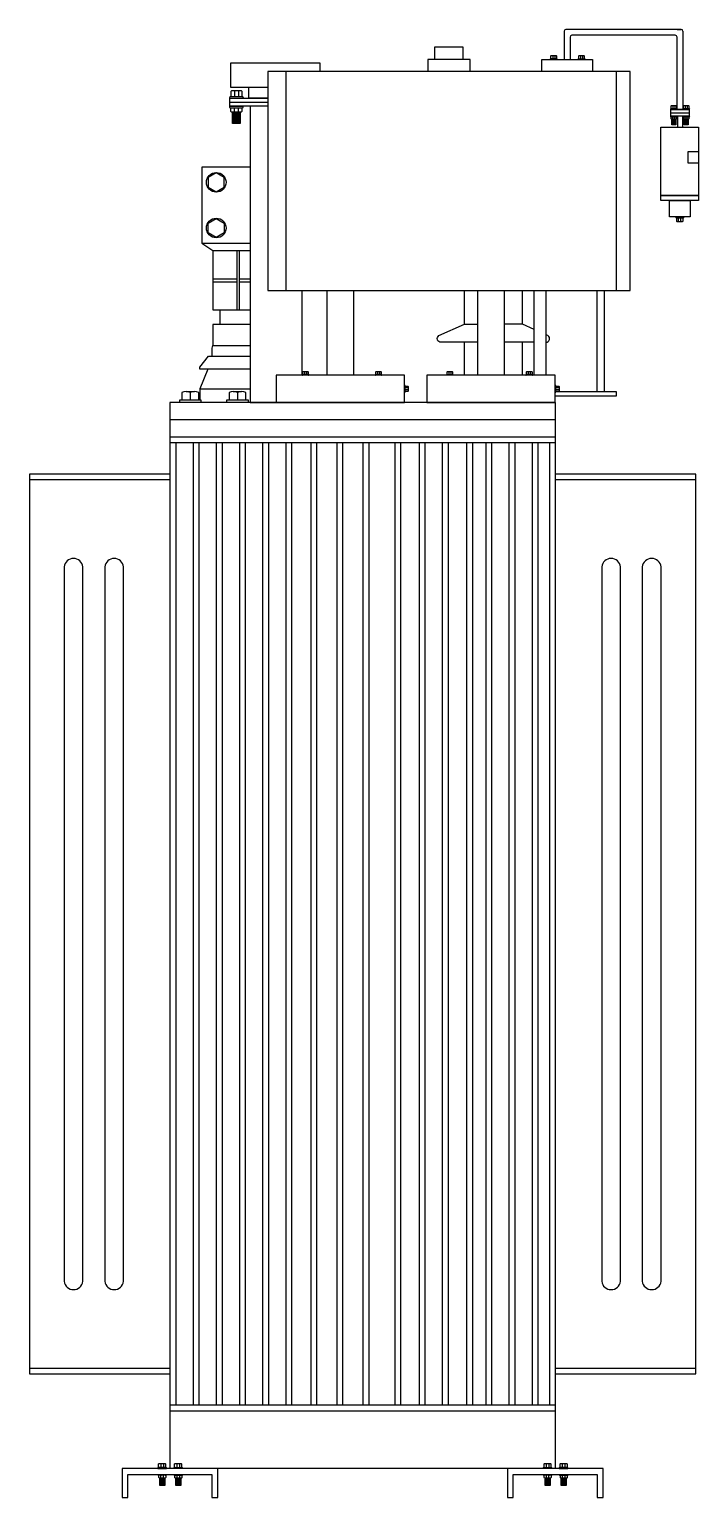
# Model space of a CAD drawing. Header units: millimetres. Extents: x 20927 to 53748, y 38421 to 54891.
# Drawn here: x 25862 to 27017, y 44420 to 46952 of the extents above; entities that cross this region are included whole.
import ezdxf

# ---------------------------------------------------------------- set-up
doc = ezdxf.new("R2010")
doc.units = ezdxf.units.MM
doc.linetypes.add('DASHEDX2', pattern=[1.5, 1, -0.5])
doc.layers.add('Btrans.', color=2, linetype='Continuous')
doc.layers.add('HIGHT', color=8, linetype='Continuous')

# ---------------------------------------------------------------- blocks, each defined once
blk = doc.blocks.new('A$C6F5A6055-flat-8')
at = {"layer": 'HIGHT'}
for p, q in [((201.8, 331.4), (3.1, 331.4)), ((194.8, 331.4), (201.8, 331.4)), ((0, 328.3), (0, 279.9)), ((10.1, 318.1), (10.1, 279.9)), ((191.7, 321.3), (13.3, 321.3)), ((194.8, 193.4), (194.8, 318.1)), ((204.9, 328.3), (204.9, 193.4)), ((183.8, 187.4), (215.9, 187.4)), ((183.9, 194.5), (194.4, 194.5)), ((194.4, 193.4), (183.9, 193.4)), ((183.9, 181.5), (194.4, 181.5)), ((194.4, 180.3), (183.9, 180.3)), ((184, 180.3), (193.9, 180.3)), ((194.4, 194.5), (184.4, 194.5)), ((184.5, 199.4), (185.1, 200)), ((184.5, 195.1), (184.5, 199.4)), ((185.1, 194.5), (184.5, 195.1)), ((184.5, 179.7), (185.1, 180.3)), ((184.5, 177.2), (184.5, 179.7)), ((185.1, 200), (187.4, 200)), ((185.1, 194.5), (193.2, 194.5)), ((193.2, 180.3), (185.1, 180.3)), ((186.2, 193.4), (192.1, 193.4)), ((192.1, 181.5), (186.2, 181.5)), ((186.8, 200), (187.4, 199.4)), ((187.4, 195.1), (186.8, 194.5)), ((187.4, 179.7), (186.8, 180.3)), ((187.4, 200), (190.9, 200)), ((188, 200), (187.4, 199.4)), ((187.4, 199.4), (187.4, 195.1)), ((187.4, 195.1), (188, 194.5)), ((187.4, 179.7), (188, 180.3)), ((187.4, 177.2), (187.4, 179.7)), ((190.3, 200), (190.9, 199.4)), ((190.9, 195.1), (190.3, 194.5)), ((190.9, 179.7), (190.3, 180.3)), ((190.9, 200), (193.2, 200)), ((191.5, 200), (190.9, 199.4)), ((190.9, 199.4), (190.9, 195.1)), ((190.9, 195.1), (191.5, 194.5)), ((190.9, 179.7), (191.5, 180.3)), ((190.9, 177.2), (190.9, 179.7)), ((193.2, 200), (193.8, 199.4)), ((193.8, 195.1), (193.2, 194.5)), ((193.2, 180.3), (193.8, 179.7)), ((193.8, 199.4), (193.8, 195.1)), ((193.8, 179.7), (193.8, 177.2)), ((204.9, 193.4), (194.8, 193.4)), ((195.3, 181.5), (195.3, 162.6)), ((204.4, 181.5), (204.4, 162.6)), ((205.4, 194.5), (215.9, 194.5)), ((215.9, 193.4), (205.4, 193.4)), ((205.4, 181.5), (215.9, 181.5)), ((215.9, 180.3), (205.4, 180.3)), ((205.5, 180.3), (215.4, 180.3)), ((215.9, 194.5), (205.9, 194.5)), ((206, 199.4), (206.6, 200)), ((206, 195.1), (206, 199.4)), ((206.6, 194.5), (206, 195.1)), ((206, 179.7), (206.6, 180.3)), ((206, 177.2), (206, 179.7)), ((206.6, 200), (208.9, 200)), ((206.6, 194.5), (214.7, 194.5)), ((214.7, 180.3), (206.6, 180.3)), ((207.7, 193.4), (213.6, 193.4)), ((213.6, 181.5), (207.7, 181.5)), ((208.3, 200), (208.9, 199.4)), ((208.9, 195.1), (208.3, 194.5)), ((208.9, 179.7), (208.3, 180.3)), ((209.5, 200), (208.9, 199.4)), ((208.9, 200), (212.4, 200)), ((208.9, 199.4), (208.9, 195.1)), ((208.9, 195.1), (209.5, 194.5)), ((208.9, 179.7), (209.5, 180.3)), ((208.9, 177.2), (208.9, 179.7)), ((211.8, 200), (212.4, 199.4)), ((212.4, 195.1), (211.8, 194.5)), ((212.4, 179.7), (211.8, 180.3)), ((213, 200), (212.4, 199.4)), ((212.4, 200), (214.7, 200)), ((212.4, 199.4), (212.4, 195.1)), ((212.4, 195.1), (213, 194.5)), ((212.4, 179.7), (213, 180.3)), ((212.4, 177.2), (212.4, 179.7)), ((214.7, 200), (215.3, 199.4)), ((215.3, 195.1), (214.7, 194.5)), ((214.7, 180.3), (215.3, 179.7)), ((215.3, 199.4), (215.3, 195.1)), ((215.3, 179.7), (215.3, 177.2)), ((185.1, 176.6), (184.5, 177.2)), ((187.4, 176.6), (185.1, 176.6)), ((185.8, 166.7), (185.8, 176.6)), ((192.5, 176.1), (185.8, 176.1)), ((192.5, 175.1), (185.8, 175.1)), ((192.5, 175.1), (185.8, 175.1)), ((192.5, 174.1), (185.8, 174.1)), ((192.5, 174.1), (185.8, 174.1)), ((192.5, 173), (185.8, 173)), ((192.5, 173), (185.8, 173)), ((192.5, 172), (185.8, 172)), ((192.5, 172), (185.8, 172)), ((192.5, 170.9), (185.8, 170.9)), ((192.5, 170.9), (185.8, 170.9)), ((192.5, 169.9), (185.8, 169.9)), ((192.5, 169.9), (185.8, 169.9)), ((192.5, 168.8), (185.8, 168.8)), ((192.5, 168.8), (185.8, 168.8)), ((192.5, 167.8), (185.8, 167.8)), ((192.5, 167.8), (185.8, 167.8)), ((192.5, 166.7), (185.8, 166.7)), ((186.8, 176.6), (187.4, 177.2)), ((188, 176.6), (187.4, 177.2)), ((190.9, 176.6), (187.4, 176.6)), ((190.3, 176.6), (190.9, 177.2)), ((191.5, 176.6), (190.9, 177.2)), ((193.2, 176.6), (190.9, 176.6)), ((192.5, 176.6), (192.5, 166.7)), ((193.8, 177.2), (193.2, 176.6)), ((206.6, 176.6), (206, 177.2)), ((208.9, 176.6), (206.6, 176.6)), ((207.3, 166.7), (207.3, 176.6)), ((214, 176.1), (207.3, 176.1)), ((214, 175.1), (207.3, 175.1)), ((214, 175.1), (207.3, 175.1)), ((214, 174.1), (207.3, 174.1)), ((214, 174.1), (207.3, 174.1)), ((214, 173), (207.3, 173)), ((214, 173), (207.3, 173)), ((214, 172), (207.3, 172)), ((214, 172), (207.3, 172)), ((214, 170.9), (207.3, 170.9)), ((214, 170.9), (207.3, 170.9)), ((214, 169.9), (207.3, 169.9)), ((214, 169.9), (207.3, 169.9)), ((214, 168.8), (207.3, 168.8)), ((214, 168.8), (207.3, 168.8)), ((214, 167.8), (207.3, 167.8)), ((214, 167.8), (207.3, 167.8)), ((214, 166.7), (207.3, 166.7)), ((208.3, 176.6), (208.9, 177.2)), ((209.5, 176.6), (208.9, 177.2)), ((212.4, 176.6), (208.9, 176.6)), ((211.8, 176.6), (212.4, 177.2)), ((213, 176.6), (212.4, 177.2)), ((214.7, 176.6), (212.4, 176.6)), ((214, 176.6), (214, 166.7)), ((215.3, 177.2), (214.7, 176.6)), ((205.8, 8), (193.1, 8)), ((193.1, 6.6), (205.8, 6.6)), ((205.7, 6.6), (193.8, 6.6)), ((194.6, 6.6), (193.9, 5.9)), ((193.9, 5.9), (193.9, 0.7)), ((193.9, 0.7), (194.6, 0)), ((194.6, 6.6), (204.4, 6.6)), ((196, 8), (203, 8)), ((197.4, 5.9), (196.7, 6.6)), ((196.7, 0), (197.4, 0.7)), ((197.4, 5.9), (198.1, 6.6)), ((197.4, 0.7), (197.4, 5.9)), ((198.1, 0), (197.4, 0.7)), ((201.5, 5.9), (200.8, 6.6)), ((200.8, 0), (201.5, 0.7)), ((201.5, 5.9), (202.2, 6.6)), ((201.5, 0.7), (201.5, 5.9)), ((202.2, 0), (201.5, 0.7)), ((205.1, 5.9), (204.4, 6.6)), ((204.4, 0), (205.1, 0.7)), ((205.1, 0.7), (205.1, 5.9)), ((194.6, 0), (197.4, 0)), ((197.4, 0), (201.5, 0)), ((201.5, 0), (204.4, 0))]:
    blk.add_line(p, q, dxfattribs=at)
for points in [[(183.8, 193.4), (215.9, 193.4), (215.9, 181.5), (183.8, 181.5)], [(166.9, 162.6), (232, 162.6), (232, 45), (166.9, 45)], [(166.9, 45), (232, 45), (232, 45), (166.9, 45)], [(166.9, 45), (232, 45), (232, 36), (166.9, 36)], [(181.5, 36), (217.4, 36), (217.4, 8), (181.5, 8)]]:
    blk.add_lwpolyline(points, close=True, dxfattribs=at)
blk.add_lwpolyline([(232, 100.6), (214.1, 100.6), (214.1, 120.8), (232, 120.8)], dxfattribs=at)
for centre, radius, start, end in [((3.1, 328.3), 3.12, 90, 180), ((201.8, 328.3), 3.12, 0, 90), ((13.3, 318.1), 3.12, 90, 180), ((191.7, 318.1), 3.12, 0, 90), ((183.8, 194), 0.591, 82.7348, 277.2652), ((183.8, 180.9), 0.591, 82.7348, 277.2652), ((194.5, 194), 0.591, 262.7348, 97.2652), ((194.5, 180.9), 0.591, 262.7348, 97.2652), ((205.3, 194), 0.591, 82.7348, 277.2652), ((205.3, 180.9), 0.591, 82.7348, 277.2652), ((216, 194), 0.591, 262.7348, 97.2652), ((216, 180.9), 0.591, 262.7348, 97.2652), ((193.1, 7.3), 0.709, 82.7348, 277.2652), ((205.9, 7.3), 0.709, 262.7348, 97.2652)]:
    blk.add_arc(centre, radius, start, end, dxfattribs=at)

msp = doc.modelspace()

# ---------------------------------------------------------------- linework, layer by layer
at = {"layer": 'Btrans.'}
for p, q in [((26104.2, 46308.9), (26104.2, 44469.7)), ((26769.3, 46308.9), (26104.3, 46308.9)), ((26769.2, 46308.9), (26769.2, 44469.7)), ((26769.2, 46278.9), (26104.2, 46278.9)), ((26769.2, 46248.9), (26104.2, 46248.9)), ((26769.2, 46238.9), (26104.2, 46238.9)), ((26104.2, 46175.1), (25861.7, 46175.1)), ((27011.7, 46175.1), (26769.2, 46175.1)), ((25861.7, 44643.2), (26104.2, 44643.2)), ((26769.2, 44643.2), (27011.7, 44643.2)), ((26104.2, 44579.7), (26769.2, 44579.7)), ((26104.2, 44569.7), (26769.2, 44569.7))]:
    msp.add_line(p, q, dxfattribs=at)
for points in [[(26104.2, 46185.1), (25861.7, 46185.1), (25861.7, 44633.2), (26104.2, 44633.2)], [(26769.2, 44633.2), (27011.7, 44633.2), (27011.7, 46185.1), (26769.2, 46185.1)], [(26686.7, 44469.7), (26686.7, 44419.7), (26696.7, 44419.7), (26696.7, 44459.7), (26841.7, 44459.7), (26841.7, 44419.7), (26851.7, 44419.7), (26851.7, 44469.7), (26021.7, 44469.7), (26021.7, 44419.7), (26031.7, 44419.7), (26031.7, 44459.7), (26176.7, 44459.7), (26176.7, 44419.7), (26186.7, 44419.7), (26186.7, 44469.7)]]:
    msp.add_lwpolyline(points, dxfattribs=at)
at = {"layer": 'HIGHT'}
for p, q in [((26765.3, 46907.2), (26764.7, 46906.7)), ((26767.5, 46907.2), (26768.1, 46906.7)), ((26813.3, 46907.2), (26812.8, 46906.7)), ((26815.6, 46907.2), (26816.2, 46906.7)), ((26764.7, 46902.4), (26764.1, 46901.8)), ((26768.1, 46902.4), (26767.5, 46901.8)), ((26812.8, 46902.4), (26812.2, 46901.8)), ((26816.2, 46902.4), (26815.6, 46901.8)), ((26215.5, 46846), (26215.5, 46837.4)), ((26222.5, 46846), (26222.5, 46837.4)), ((26225.6, 46808.9), (26212.1, 46808.9)), ((26225.6, 46806.8), (26212.1, 46806.8)), ((26225.6, 46804.7), (26212.1, 46804.7)), ((26215.4, 46810.9), (26215.4, 46816)), ((26222.3, 46810.9), (26222.3, 46816)), ((26225.6, 46802.6), (26212.1, 46802.6)), ((26225.6, 46800.5), (26212.1, 46800.5)), ((26225.6, 46798.4), (26212.1, 46798.4)), ((26225.6, 46796.3), (26212.1, 46796.3)), ((26225.6, 46794.2), (26212.1, 46794.2)), ((26225.6, 46792.1), (26212.1, 46792.1)), ((26159.1, 46583.5), (26242.8, 46583.5)), ((26178.5, 46571), (26242.8, 46571)), ((26219.8, 46571), (26219.8, 46468.5)), ((26223.5, 46571), (26223.5, 46468.5)), ((26178.5, 46522.3), (26219.8, 46522.3)), ((26178.5, 46517.1), (26219.8, 46517.1)), ((26223.5, 46522.3), (26242.8, 46522.3)), ((26223.5, 46517.1), (26242.8, 46517.1)), ((26612.5, 46443.8), (26634.9, 46443.8)), ((26712.5, 46443.8), (26681.8, 46443.8)), ((26612.5, 46355.8), (26612.5, 46412.6)), ((26732.8, 46412.6), (26681.8, 46412.6)), ((26712.5, 46355.8), (26712.5, 46412.6)), ((26337.1, 46362.4), (26336.6, 46361.8)), ((26336.6, 46357.5), (26337.1, 46357)), ((26340, 46361.8), (26340, 46357.5)), ((26462.3, 46361.8), (26462.3, 46357.5)), ((26465.2, 46362.4), (26465.8, 46361.8)), ((26465.8, 46357.5), (26465.2, 46357)), ((26585.5, 46361.8), (26585.5, 46357.5)), ((26589, 46361.8), (26589, 46357.5)), ((26722.6, 46361.8), (26722.6, 46357.5)), ((26726, 46361.8), (26726, 46357.5)), ((26132.2, 46327.8), (26146.7, 46327.8)), ((26156, 46332.2), (26242.8, 46332.2)), ((26213.5, 46327.8), (26227.9, 46327.8)), ((26515, 46334.1), (26510.7, 46334.1)), ((26515, 46330.6), (26510.7, 46330.6)), ((26775.2, 46334.1), (26770.9, 46334.1)), ((26775.2, 46330.6), (26770.9, 46330.6)), ((26114.2, 46238.9), (26114.2, 44579.3)), ((26144.2, 46238.9), (26144.2, 44579.3)), ((26154.2, 46238.9), (26154.2, 44579.3)), ((26184.2, 46238.9), (26184.2, 44579.3)), ((26194.2, 46238.9), (26194.2, 44579.3)), ((26224.2, 46238.9), (26224.2, 44579.3)), ((26234.2, 46238.9), (26234.2, 44579.3)), ((26264.2, 46238.9), (26264.2, 44579.3)), ((26274.2, 46238.9), (26274.2, 44579.3)), ((26304.2, 46238.9), (26304.2, 44579.3)), ((26314.2, 46238.9), (26314.2, 44579.3)), ((26347.2, 46238.9), (26347.2, 44579.3)), ((26357.2, 46238.9), (26357.2, 44579.3)), ((26392.2, 46238.9), (26392.2, 44579.3)), ((26402.2, 46238.9), (26402.2, 44579.3)), ((26437.2, 46238.9), (26437.2, 44579.3)), ((26447.2, 46238.9), (26447.2, 44579.3)), ((26492.2, 46240), (26492.2, 44580.4)), ((26502.2, 46240), (26502.2, 44580.4)), ((26534.2, 46238.9), (26534.2, 44579.3)), ((26544.2, 46238.9), (26544.2, 44579.3)), ((26574.2, 46238.9), (26574.2, 44579.3)), ((26584.2, 46238.9), (26584.2, 44579.3)), ((26616.2, 46238.9), (26616.2, 44579.3)), ((26626.2, 46238.9), (26626.2, 44579.3)), ((26649.2, 46238.9), (26649.2, 44579.3)), ((26659.2, 46238.9), (26659.2, 44579.3)), ((26689.2, 46238.9), (26689.2, 44579.3)), ((26699.2, 46238.9), (26699.2, 44579.3)), ((26729.2, 46238.9), (26729.2, 44579.3)), ((26739.2, 46238.9), (26739.2, 44579.3)), ((26759.2, 46238.9), (26759.2, 44579.3)), ((26093.7, 44478.8), (26093, 44478.1)), ((26115.4, 44478.8), (26116.2, 44478.1)), ((26119.9, 44478.8), (26120.6, 44478.1)), ((26780.4, 44478.8), (26781.2, 44478.1)), ((26784.9, 44478.8), (26785.6, 44478.1)), ((26095.3, 44452.9), (26086.7, 44452.9)), ((26095.3, 44451.5), (26086.7, 44451.5)), ((26095.3, 44450.2), (26086.7, 44450.2)), ((26095.3, 44448.9), (26086.7, 44448.9)), ((26088.6, 44472.3), (26087.8, 44471.5)), ((26088.8, 44454.2), (26088.8, 44457.5)), ((26093.2, 44457.5), (26092.5, 44458.2)), ((26092.5, 44453.5), (26093.2, 44454.2)), ((26093, 44472.3), (26093.7, 44471.5)), ((26123.2, 44452.8), (26114.5, 44452.8)), ((26123.2, 44451.4), (26114.5, 44451.4)), ((26123.2, 44450.1), (26114.5, 44450.1)), ((26123.2, 44448.7), (26114.5, 44448.7)), ((26116.6, 44457.3), (26117.4, 44458.1)), ((26117.4, 44453.3), (26116.6, 44454.1)), ((26121.1, 44454.1), (26121.1, 44457.3)), ((26760.3, 44452.9), (26751.7, 44452.9)), ((26760.3, 44451.5), (26751.7, 44451.5)), ((26760.3, 44450.2), (26751.7, 44450.2)), ((26760.3, 44448.9), (26751.7, 44448.9)), ((26753.6, 44472.3), (26752.8, 44471.5)), ((26753.8, 44457.5), (26754.5, 44458.2)), ((26754.5, 44453.5), (26753.8, 44454.2)), ((26758, 44472.3), (26758.7, 44471.5)), ((26758.2, 44454.2), (26758.2, 44457.5)), ((26788.2, 44452.8), (26779.5, 44452.8)), ((26788.2, 44451.4), (26779.5, 44451.4)), ((26788.2, 44450.1), (26779.5, 44450.1)), ((26788.2, 44448.7), (26779.5, 44448.7)), ((26781.6, 44457.3), (26782.4, 44458.1)), ((26782.4, 44453.3), (26781.6, 44454.1)), ((26786.1, 44454.1), (26786.1, 44457.3)), ((26095.3, 44447.5), (26086.7, 44447.5)), ((26095.3, 44446.2), (26086.7, 44446.2)), ((26095.3, 44444.9), (26086.7, 44444.9)), ((26095.3, 44443.5), (26086.7, 44443.5)), ((26095.3, 44442.2), (26086.7, 44442.2)), ((26123.2, 44447.4), (26114.5, 44447.4)), ((26123.2, 44446.1), (26114.5, 44446.1)), ((26123.2, 44444.7), (26114.5, 44444.7)), ((26123.2, 44443.4), (26114.5, 44443.4)), ((26123.2, 44442), (26114.5, 44442)), ((26760.3, 44447.5), (26751.7, 44447.5)), ((26760.3, 44446.2), (26751.7, 44446.2)), ((26760.3, 44444.9), (26751.7, 44444.9)), ((26760.3, 44443.5), (26751.7, 44443.5)), ((26760.3, 44442.2), (26751.7, 44442.2)), ((26788.2, 44447.4), (26779.5, 44447.4)), ((26788.2, 44446.1), (26779.5, 44446.1)), ((26788.2, 44444.7), (26779.5, 44444.7)), ((26788.2, 44443.4), (26779.5, 44443.4)), ((26788.2, 44442), (26779.5, 44442))]:
    msp.add_line(p, q, dxfattribs=at)
at = {"layer": 'HIGHT', "linetype": 'DASHEDX2'}
for p, q in [((26304.5, 46879.7), (26304.5, 46501.8)), ((26874.8, 46501.8), (26874.8, 46879.7))]:
    msp.add_line(p, q, dxfattribs=at)
at = {"layer": 'HIGHT'}
for points in [[(26610.4, 46900.6), (26610.4, 46921.5), (26561, 46921.5), (26561, 46900.6)], [(26762.3, 46901.8), (26761.7, 46902.4), (26761.7, 46906.7), (26762.3, 46907.2), (26770.5, 46907.2), (26771.1, 46906.7), (26771.1, 46902.4), (26770.5, 46901.8)], [(26764.1, 46907.2), (26764.7, 46906.7), (26764.7, 46902.4), (26765.3, 46901.8)], [(26768.7, 46907.2), (26768.1, 46906.7), (26768.1, 46902.4), (26768.7, 46901.8)], [(26810.4, 46901.8), (26809.8, 46902.4), (26809.8, 46906.7), (26810.4, 46907.2), (26818.6, 46907.2), (26819.1, 46906.7), (26819.1, 46902.4), (26818.6, 46901.8)], [(26812.2, 46907.2), (26812.8, 46906.7), (26812.8, 46902.4), (26813.3, 46901.8)], [(26816.8, 46907.2), (26816.2, 46906.7), (26816.2, 46902.4), (26816.8, 46901.8)], [(26273.2, 46852.2), (26209.2, 46852.2), (26209.2, 46894.7), (26363.1, 46894.7), (26363.1, 46879.7)], [(26622.1, 46879.7), (26622.1, 46900.6), (26549.3, 46900.6), (26549.3, 46879.7)], [(26745.8, 46879.7), (26745.8, 46900.6), (26833.6, 46900.6), (26833.6, 46879.7)], [(26273.2, 46819.8), (26207.5, 46819.8), (26207.5, 46833.9), (26273.2, 46833.9)], [(26210.9, 46836.2), (26209.7, 46837.4), (26209.7, 46846), (26210.9, 46847.1), (26227.1, 46847.1), (26228.3, 46846), (26228.3, 46837.4), (26227.1, 46836.2)], [(26216.7, 46847.1), (26215.5, 46846), (26214.4, 46847.1)], [(26214.4, 46836.2), (26215.5, 46837.4), (26216.7, 46836.2)], [(26223.6, 46847.1), (26222.5, 46846), (26221.3, 46847.1)], [(26221.3, 46836.2), (26222.5, 46837.4), (26223.6, 46836.2)], [(26273.2, 46833.8), (26240.6, 46833.8), (26240.6, 46852.2)], [(26207.5, 46826.8), (26273.2, 46826.8)], [(26227, 46817.2), (26228.2, 46816), (26228.2, 46810.9), (26227, 46809.8), (26210.7, 46809.8), (26209.5, 46810.9), (26209.5, 46816), (26210.7, 46817.2)], [(26225.6, 46809.8), (26225.6, 46790), (26212.1, 46790), (26212.1, 46809.8)], [(26214.2, 46817.2), (26215.4, 46816), (26216.6, 46817.2)], [(26216.6, 46809.8), (26215.4, 46810.9), (26214.2, 46809.8)], [(26221.1, 46817.2), (26222.3, 46816), (26223.5, 46817.2)], [(26223.5, 46809.8), (26222.3, 46810.9), (26221.1, 46809.8)], [(26242.8, 46819.8), (26242.8, 46308.9), (26508.9, 46308.9), (26508.9, 46355.8), (26287.3, 46355.8), (26287.3, 46308.9)], [(26242.8, 46714.7), (26159.1, 46714.7), (26159.1, 46583.5), (26178.5, 46571), (26178.5, 46468.5), (26242.8, 46468.5)], [(26331.9, 46501.8), (26331.9, 46355.8)], [(26374.7, 46501.8), (26374.7, 46355.8)], [(26421.6, 46355.8), (26421.6, 46501.8)], [(26634.9, 46501.8), (26634.9, 46355.8)], [(26681.8, 46355.8), (26681.8, 46501.8)], [(26732.8, 46434.7), (26712.5, 46443.8), (26712.5, 46501.8)], [(26732.8, 46355.8), (26732.8, 46501.8)], [(26753, 46501.8), (26753, 46355.8)], [(26841.4, 46327.9), (26841.4, 46501.8)], [(26853.3, 46501.8), (26853.3, 46327.9)], [(26192, 46468.5), (26190.4, 46466.9), (26190.4, 46443.5)], [(26242.8, 46443.3), (26178.5, 46443.5), (26178.5, 46407.2), (26242.8, 46407.2)], [(26177.3, 46388.5), (26177.3, 46402.2), (26178.5, 46407.2)], [(26242.8, 46366), (26156, 46366), (26156, 46369.7), (26171, 46388.5), (26242.8, 46388.5)], [(26169.8, 46366), (26156, 46332.2), (26156, 46313.1)], [(26334.2, 46357), (26333.6, 46357.5), (26333.6, 46361.8), (26334.2, 46362.4), (26342.4, 46362.4), (26342.9, 46361.8), (26342.9, 46357.5), (26342.4, 46357)], [(26336, 46362.4), (26336.6, 46361.8), (26336.6, 46357.5), (26336, 46357)], [(26340.6, 46362.4), (26340, 46361.8), (26339.4, 46362.4)], [(26339.4, 46357), (26340, 46357.5), (26340.6, 46357)], [(26460, 46357), (26459.4, 46357.5), (26459.4, 46361.8), (26460, 46362.4), (26468.1, 46362.4), (26468.7, 46361.8), (26468.7, 46357.5), (26468.1, 46357)], [(26461.7, 46362.4), (26462.3, 46361.8), (26462.9, 46362.4)], [(26462.9, 46357), (26462.3, 46357.5), (26461.7, 46357)], [(26466.3, 46362.4), (26465.8, 46361.8), (26465.8, 46357.5), (26466.3, 46357)], [(26583.2, 46357), (26582.6, 46357.5), (26582.6, 46361.8), (26583.2, 46362.4), (26591.3, 46362.4), (26591.9, 46361.8), (26591.9, 46357.5), (26591.3, 46357)], [(26584.9, 46362.4), (26585.5, 46361.8), (26586.1, 46362.4)], [(26586.1, 46357), (26585.5, 46357.5), (26584.9, 46357)], [(26589.6, 46362.4), (26589, 46361.8), (26588.4, 46362.4)], [(26588.4, 46357), (26589, 46357.5), (26589.6, 46357)], [(26720.2, 46357), (26719.6, 46357.5), (26719.6, 46361.8), (26720.2, 46362.4), (26728.4, 46362.4), (26729, 46361.8), (26729, 46357.5), (26728.4, 46357)], [(26722, 46362.4), (26722.6, 46361.8), (26723.2, 46362.4)], [(26723.2, 46357), (26722.6, 46357.5), (26722, 46357)], [(26726.6, 46362.4), (26726, 46361.8), (26725.4, 46362.4)], [(26725.4, 46357), (26726, 46357.5), (26726.6, 46357)], [(26510.1, 46336.4), (26510.7, 46337), (26515, 46337), (26515.6, 46336.4), (26515.6, 46328.3), (26515, 46327.7), (26510.7, 46327.7), (26510.1, 46328.3)], [(26510.1, 46333.5), (26510.7, 46334.1), (26510.1, 46334.7)], [(26510.1, 46331.2), (26510.7, 46330.6), (26510.1, 46330)], [(26515.6, 46334.7), (26515, 46334.1), (26515.6, 46333.5)], [(26515.6, 46330), (26515, 46330.6), (26515.6, 46331.2)], [(26769.2, 46327.9), (26874.2, 46327.9), (26874.2, 46319.4), (26769.2, 46319.4)], [(26770.4, 46336.4), (26770.9, 46337), (26775.2, 46337), (26775.8, 46336.4), (26775.8, 46328.3), (26775.2, 46327.7), (26770.9, 46327.7), (26770.4, 46328.3)], [(26770.4, 46333.5), (26770.9, 46334.1), (26770.4, 46334.7)], [(26770.4, 46331.2), (26770.9, 46330.6), (26770.4, 46330)], [(26775.8, 46334.7), (26775.2, 46334.1), (26775.8, 46333.5)], [(26775.8, 46330), (26775.2, 46330.6), (26775.8, 46331.2)], [(26121.1, 46308.9), (26121.1, 46313.1), (26157.8, 46313.1), (26157.8, 46308.9)], [(26202.3, 46308.9), (26202.3, 46313.1), (26239.1, 46313.1), (26239.1, 46308.9)], [(26085.6, 44471.5), (26084.8, 44472.3), (26084.8, 44478.1), (26085.6, 44478.8), (26096, 44478.8), (26096.7, 44478.1), (26096.7, 44472.3), (26096, 44471.5)], [(26087.8, 44478.8), (26088.6, 44478.1), (26089.3, 44478.8)], [(26088.6, 44478.1), (26088.6, 44472.3), (26089.3, 44471.5)], [(26092.2, 44478.8), (26093, 44478.1), (26093, 44472.3), (26092.2, 44471.5)], [(26113.2, 44471.5), (26112.4, 44472.3), (26112.4, 44478.1), (26113.2, 44478.8), (26123.6, 44478.8), (26124.4, 44478.1), (26124.4, 44472.3), (26123.6, 44471.5)], [(26116.9, 44478.8), (26116.2, 44478.1), (26116.2, 44472.3)], [(26121.4, 44478.8), (26120.6, 44478.1), (26120.6, 44472.3)], [(26750.6, 44471.5), (26749.8, 44472.3), (26749.8, 44478.1), (26750.6, 44478.8), (26761, 44478.8), (26761.7, 44478.1), (26761.7, 44472.3), (26761, 44471.5)], [(26752.8, 44478.8), (26753.6, 44478.1), (26754.3, 44478.8)], [(26753.6, 44478.1), (26753.6, 44472.3), (26754.3, 44471.5)], [(26757.2, 44478.8), (26758, 44478.1), (26758.7, 44478.8)], [(26758, 44478.1), (26758, 44472.3), (26757.2, 44471.5)], [(26778.2, 44471.5), (26777.4, 44472.3), (26777.4, 44478.1), (26778.2, 44478.8), (26788.6, 44478.8), (26789.4, 44478.1), (26789.4, 44472.3), (26788.6, 44471.5)], [(26781.9, 44478.8), (26781.2, 44478.1), (26781.2, 44472.3)], [(26786.4, 44478.8), (26785.6, 44478.1), (26785.6, 44472.3)], [(26096.2, 44458.2), (26097, 44457.5), (26097, 44454.2), (26096.2, 44453.5), (26085.8, 44453.5), (26085, 44454.2), (26085, 44457.5), (26085.8, 44458.2)], [(26095.3, 44453.5), (26095.3, 44440.8), (26086.7, 44440.8), (26086.7, 44453.5)], [(26088, 44458.2), (26088.8, 44457.5), (26089.5, 44458.2)], [(26089.5, 44453.5), (26088.8, 44454.2), (26088, 44453.5)], [(26094, 44453.5), (26093.2, 44454.2), (26093.2, 44457.5), (26094, 44458.2)], [(26124.1, 44458.1), (26124.8, 44457.3), (26124.8, 44454.1), (26124.1, 44453.3), (26113.6, 44453.3), (26112.9, 44454.1), (26112.9, 44457.3), (26113.6, 44458.1)], [(26123.2, 44453.3), (26123.2, 44440.7), (26114.5, 44440.7), (26114.5, 44453.3)], [(26116.9, 44471.5), (26116.2, 44472.3), (26115.4, 44471.5)], [(26115.9, 44453.3), (26116.6, 44454.1), (26116.6, 44457.3), (26115.9, 44458.1)], [(26119.9, 44471.5), (26120.6, 44472.3), (26121.4, 44471.5)], [(26120.3, 44458.1), (26121.1, 44457.3), (26121.8, 44458.1)], [(26121.8, 44453.3), (26121.1, 44454.1), (26120.3, 44453.3)], [(26761.2, 44458.2), (26762, 44457.5), (26762, 44454.2), (26761.2, 44453.5), (26750.8, 44453.5), (26750, 44454.2), (26750, 44457.5), (26750.8, 44458.2)], [(26760.3, 44453.5), (26760.3, 44440.8), (26751.7, 44440.8), (26751.7, 44453.5)], [(26753, 44453.5), (26753.8, 44454.2), (26753.8, 44457.5), (26753, 44458.2)], [(26757.5, 44458.2), (26758.2, 44457.5), (26759, 44458.2)], [(26759, 44453.5), (26758.2, 44454.2), (26757.5, 44453.5)], [(26789.1, 44458.1), (26789.8, 44457.3), (26789.8, 44454.1), (26789.1, 44453.3), (26778.6, 44453.3), (26777.9, 44454.1), (26777.9, 44457.3), (26778.6, 44458.1)], [(26788.2, 44453.3), (26788.2, 44440.7), (26779.5, 44440.7), (26779.5, 44453.3)], [(26781.9, 44471.5), (26781.2, 44472.3), (26780.4, 44471.5)], [(26780.9, 44453.3), (26781.6, 44454.1), (26781.6, 44457.3), (26780.9, 44458.1)], [(26784.9, 44471.5), (26785.6, 44472.3), (26786.4, 44471.5)], [(26785.3, 44458.1), (26786.1, 44457.3), (26786.8, 44458.1)], [(26786.8, 44453.3), (26786.1, 44454.1), (26785.3, 44453.3)]]:
    msp.add_lwpolyline(points, dxfattribs=at)
for points in [[(26273.2, 46879.7), (26273.2, 46501.8), (26898.2, 46501.8), (26898.2, 46879.7)], [(26198.1, 46696.6), (26184.1, 46704.6), (26170.1, 46696.6), (26170.1, 46680.4), (26184.1, 46672.3), (26198.1, 46680.4)], [(26198.1, 46601.6), (26184.1, 46593.6), (26170.1, 46601.6), (26170.1, 46617.8), (26184.1, 46625.9), (26198.1, 46617.8)], [(26769.2, 46308.9), (26769.2, 46355.8), (26547.6, 46355.8), (26547.6, 46308.9)]]:
    msp.add_lwpolyline(points, close=True, dxfattribs=at)
for points in [[(26771.7, 46900.6, 1.135579), (26771.7, 46901.8), (26761.1, 46901.8, 1.135579), (26761.1, 46900.6)], [(26809.2, 46900.6, -1.135579), (26809.2, 46901.8), (26819.8, 46901.8, -1.135579), (26819.8, 46900.6)], [(26229.6, 46833.9, 1.135579), (26229.6, 46836.2), (26208.5, 46836.2, 1.135579), (26208.5, 46833.9)], [(26634.9, 46412.6), (26571.9, 46412.6, -0.753517), (26568.5, 46424.1), (26612.5, 46443.8), (26612.5, 46501.8)], [(26753, 46412.6), (26753.1, 46412.6, 0.753517), (26756.4, 46424.1), (26753, 46425.7)], [(26343.6, 46355.8, 1.135579), (26343.6, 46357), (26333, 46357, 1.135579), (26333, 46355.8)], [(26469.3, 46355.8, 1.135579), (26469.3, 46357), (26458.8, 46357, 1.135579), (26458.8, 46355.8)], [(26582, 46355.8, -1.135579), (26582, 46357), (26592.5, 46357, -1.135579), (26592.5, 46355.8)], [(26729.6, 46355.8, 1.135579), (26729.6, 46357), (26719, 46357, 1.135579), (26719, 46355.8)], [(26139.4, 46325.8, 0.27283), (26125, 46325.8), (26125, 46313.1)], [(26153.9, 46313.1), (26153.9, 46325.8, 0.27283), (26139.4, 46325.8), (26139.4, 46313.1)], [(26220.7, 46325.8, 0.27283), (26206.3, 46325.8), (26206.3, 46313.1)], [(26235.1, 46313.1), (26235.1, 46325.8, 0.27283), (26220.7, 46325.8), (26220.7, 46313.1)], [(26508.9, 46327.1, 1.135579), (26510.1, 46327.1), (26510.1, 46337.6, 1.135579), (26508.9, 46337.6)], [(26769.2, 46327.1, 1.135579), (26770.4, 46327.1), (26770.4, 46337.6, 1.135579), (26769.2, 46337.6)]]:
    msp.add_lwpolyline(points, format="xyb", dxfattribs=at)
for points in [[(26208.3, 46817.2), (26229.4, 46817.2, 1.135579), (26229.4, 46819.5), (26208.3, 46819.5, 1.135579)], [(25921.7, 46025.4), (25921.7, 44792.8, 0.88471), (25954.2, 44792.8), (25954.2, 46025.4, 0.88471)], [(25991.7, 46025.4), (25991.7, 44792.8, 0.88471), (26024.2, 44792.8), (26024.2, 46025.4, 0.88471)], [(26849.2, 46025.4), (26849.2, 44792.8, 0.88471), (26881.7, 44792.8), (26881.7, 46025.4, 0.88471)], [(26919.2, 46025.4), (26919.2, 44792.8, 0.88471), (26951.7, 44792.8), (26951.7, 46025.4, 0.88471)], [(26084, 44471.5, 0.940941), (26084, 44469.7), (26097.5, 44469.7, 0.940941), (26097.5, 44471.5)], [(26084.2, 44459.7), (26097.7, 44459.7, -1.149236), (26097.7, 44458.2), (26084.2, 44458.2, -1.149236)], [(26125.1, 44469.7), (26111.6, 44469.7, -0.940941), (26111.6, 44471.5), (26125.1, 44471.5, -0.940941)], [(26125.6, 44458.1), (26112.1, 44458.1, -1.149236), (26112.1, 44459.6), (26125.6, 44459.6, -1.149236)], [(26762.5, 44471.5, -0.940941), (26762.5, 44469.7), (26749, 44469.7, -0.940941), (26749, 44471.5)], [(26762.7, 44458.2), (26749.2, 44458.2, -1.149236), (26749.2, 44459.7), (26762.7, 44459.7, -1.149236)], [(26790.1, 44469.7, 0.940941), (26790.1, 44471.5), (26776.6, 44471.5, 0.940941), (26776.6, 44469.7)], [(26777.1, 44459.6), (26790.6, 44459.6, -1.149236), (26790.6, 44458.1), (26777.1, 44458.1, -1.149236)]]:
    msp.add_lwpolyline(points, format="xyb", close=True, dxfattribs=at)
for centre in [(26184.1, 46688.5), (26184.1, 46609.7)]:
    msp.add_circle(centre, 16.9, dxfattribs=at)

# ---------------------------------------------------------------- block references
msp.add_blockref('A$C6F5A6055-flat-8', (26784.5, 46620.9))

doc.saveas('drawing.dxf')
